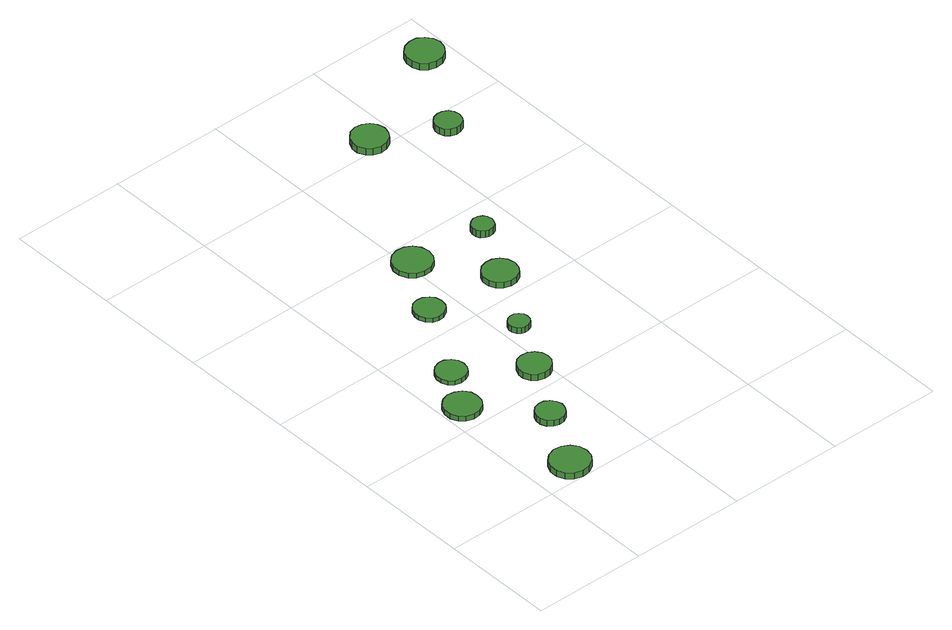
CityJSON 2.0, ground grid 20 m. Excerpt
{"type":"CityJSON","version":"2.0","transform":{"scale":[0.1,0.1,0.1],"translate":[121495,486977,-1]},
"CityObjects":{
"tree1":{"type":"SolitaryVegetationObject","attributes":{"function":"something"},"geometry":[{"type":"MultiSurface","lod":"1","boundaries":[[[0,1,2,3,4,5,6,7,8,9,10,11,12,13,14]],[[15,16,17,18,19,20,21,22,23,24,25,26,27,28,29]],[[0,29,28,1]],[[1,28,27,2]],[[2,27,26,3]],[[3,26,25,4]],[[4,25,24,5]],[[5,24,23,6]],[[6,23,22,7]],[[7,22,21,8]],[[8,21,20,9]],[[9,20,19,10]],[[10,19,18,11]],[[11,18,17,12]],[[12,17,16,13]],[[13,16,15,14]],[[14,15,29,0]]]}]},
"tree2":{"type":"SolitaryVegetationObject","attributes":{"function":"something"},"geometry":[{"type":"MultiSurface","lod":"1","boundaries":[[[30,31,32,33,34,35,36,37,38,39,40,41,42,43,44]],[[45,46,47,48,49,50,51,52,53,54,55,56,57,58,59]],[[30,59,58,31]],[[31,58,57,32]],[[32,57,56,33]],[[33,56,55,34]],[[34,55,54,35]],[[35,54,53,36]],[[36,53,52,37]],[[37,52,51,38]],[[38,51,50,39]],[[39,50,49,40]],[[40,49,48,41]],[[41,48,47,42]],[[42,47,46,43]],[[43,46,45,44]],[[44,45,59,30]]]}]},
"tree3":{"type":"SolitaryVegetationObject","attributes":{"function":"something"},"geometry":[{"type":"MultiSurface","lod":"1","boundaries":[[[60,61,62,63,64,65,66,67,68,69,70,71,72,73,74]],[[75,76,77,78,79,80,81,82,83,84,85,86,87,88,89]],[[60,89,88,61]],[[61,88,87,62]],[[62,87,86,63]],[[63,86,85,64]],[[64,85,84,65]],[[65,84,83,66]],[[66,83,82,67]],[[67,82,81,68]],[[68,81,80,69]],[[69,80,79,70]],[[70,79,78,71]],[[71,78,77,72]],[[72,77,76,73]],[[73,76,75,74]],[[74,75,89,60]]]}]},
"tree4":{"type":"SolitaryVegetationObject","attributes":{"function":"something"},"geometry":[{"type":"MultiSurface","lod":"1","boundaries":[[[90,91,92,93,94,95,96,97,98,99,100,101,102,103,104]],[[105,106,107,108,109,110,111,112,113,114,115,116,117,118,119]],[[90,119,118,91]],[[91,118,117,92]],[[92,117,116,93]],[[93,116,115,94]],[[94,115,114,95]],[[95,114,113,96]],[[96,113,112,97]],[[97,112,111,98]],[[98,111,110,99]],[[99,110,109,100]],[[100,109,108,101]],[[101,108,107,102]],[[102,107,106,103]],[[103,106,105,104]],[[104,105,119,90]]]}]},
"tree5":{"type":"SolitaryVegetationObject","attributes":{"function":"something"},"geometry":[{"type":"MultiSurface","lod":"1","boundaries":[[[120,121,122,123,124,125,126,127,128,129,130,131,132,133,134]],[[135,136,137,138,139,140,141,142,143,144,145,146,147,148,149]],[[120,149,148,121]],[[121,148,147,122]],[[122,147,146,123]],[[123,146,145,124]],[[124,145,144,125]],[[125,144,143,126]],[[126,143,142,127]],[[127,142,141,128]],[[128,141,140,129]],[[129,140,139,130]],[[130,139,138,131]],[[131,138,137,132]],[[132,137,136,133]],[[133,136,135,134]],[[134,135,149,120]]]}]},
"tree6":{"type":"SolitaryVegetationObject","attributes":{"function":"something"},"geometry":[{"type":"MultiSurface","lod":"1","boundaries":[[[150,151,152,153,154,155,156,157,158,159,160,161,162,163,164]],[[165,166,167,168,169,170,171,172,173,174,175,176,177,178,179]],[[150,179,178,151]],[[151,178,177,152]],[[152,177,176,153]],[[153,176,175,154]],[[154,175,174,155]],[[155,174,173,156]],[[156,173,172,157]],[[157,172,171,158]],[[158,171,170,159]],[[159,170,169,160]],[[160,169,168,161]],[[161,168,167,162]],[[162,167,166,163]],[[163,166,165,164]],[[164,165,179,150]]]}]},
"tree7":{"type":"SolitaryVegetationObject","attributes":{"function":"something"},"geometry":[{"type":"MultiSurface","lod":"1","boundaries":[[[180,181,182,183,184,185,186,187,188,189,190,191,192,193,194]],[[195,196,197,198,199,200,201,202,203,204,205,206,207,208,209]],[[180,209,208,181]],[[181,208,207,182]],[[182,207,206,183]],[[183,206,205,184]],[[184,205,204,185]],[[185,204,203,186]],[[186,203,202,187]],[[187,202,201,188]],[[188,201,200,189]],[[189,200,199,190]],[[190,199,198,191]],[[191,198,197,192]],[[192,197,196,193]],[[193,196,195,194]],[[194,195,209,180]]]}]},
"tree8":{"type":"SolitaryVegetationObject","attributes":{"function":"something"},"geometry":[{"type":"MultiSurface","lod":"1","boundaries":[[[210,211,212,213,214,215,216,217,218,219,220,221,222,223,224]],[[225,226,227,228,229,230,231,232,233,234,235,236,237,238,239]],[[210,239,238,211]],[[211,238,237,212]],[[212,237,236,213]],[[213,236,235,214]],[[214,235,234,215]],[[215,234,233,216]],[[216,233,232,217]],[[217,232,231,218]],[[218,231,230,219]],[[219,230,229,220]],[[220,229,228,221]],[[221,228,227,222]],[[222,227,226,223]],[[223,226,225,224]],[[224,225,239,210]]]}]},
"tree9":{"type":"SolitaryVegetationObject","attributes":{"function":"something"},"geometry":[{"type":"MultiSurface","lod":"1","boundaries":[[[240,241,242,243,244,245,246,247,248,249,250,251,252,253,254]],[[255,256,257,258,259,260,261,262,263,264,265,266,267,268,269]],[[240,269,268,241]],[[241,268,267,242]],[[242,267,266,243]],[[243,266,265,244]],[[244,265,264,245]],[[245,264,263,246]],[[246,263,262,247]],[[247,262,261,248]],[[248,261,260,249]],[[249,260,259,250]],[[250,259,258,251]],[[251,258,257,252]],[[252,257,256,253]],[[253,256,255,254]],[[254,255,269,240]]]}]},
"tree10":{"type":"SolitaryVegetationObject","attributes":{"function":"something"},"geometry":[{"type":"MultiSurface","lod":"1","boundaries":[[[270,271,272,273,274,275,276,277,278,279,280,281,282,283,284]],[[285,286,287,288,289,290,291,292,293,294,295,296,297,298,299]],[[270,299,298,271]],[[271,298,297,272]],[[272,297,296,273]],[[273,296,295,274]],[[274,295,294,275]],[[275,294,293,276]],[[276,293,292,277]],[[277,292,291,278]],[[278,291,290,279]],[[279,290,289,280]],[[280,289,288,281]],[[281,288,287,282]],[[282,287,286,283]],[[283,286,285,284]],[[284,285,299,270]]]}]},
"tree11":{"type":"SolitaryVegetationObject","attributes":{"function":"something"},"geometry":[{"type":"MultiSurface","lod":"1","boundaries":[[[300,301,302,303,304,305,306,307,308,309,310,311,312,313,314]],[[315,316,317,318,319,320,321,322,323,324,325,326,327,328,329]],[[300,329,328,301]],[[301,328,327,302]],[[302,327,326,303]],[[303,326,325,304]],[[304,325,324,305]],[[305,324,323,306]],[[306,323,322,307]],[[307,322,321,308]],[[308,321,320,309]],[[309,320,319,310]],[[310,319,318,311]],[[311,318,317,312]],[[312,317,316,313]],[[313,316,315,314]],[[314,315,329,300]]]}]},
"tree12":{"type":"SolitaryVegetationObject","attributes":{"function":"something"},"geometry":[{"type":"MultiSurface","lod":"1","boundaries":[[[330,331,332,333,334,335,336,337,338,339,340,341,342,343,344]],[[345,346,347,348,349,350,351,352,353,354,355,356,357,358,359]],[[330,359,358,331]],[[331,358,357,332]],[[332,357,356,333]],[[333,356,355,334]],[[334,355,354,335]],[[335,354,353,336]],[[336,353,352,337]],[[337,352,351,338]],[[338,351,350,339]],[[339,350,349,340]],[[340,349,348,341]],[[341,348,347,342]],[[342,347,346,343]],[[343,346,345,344]],[[344,345,359,330]]]}]},
"tree13":{"type":"SolitaryVegetationObject","attributes":{"function":"something"},"geometry":[{"type":"MultiSurface","lod":"1","boundaries":[[[360,361,362,363,364,365,366,367,368,369,370,371,372,373,374]],[[375,376,377,378,379,380,381,382,383,384,385,386,387,388,389]],[[360,389,388,361]],[[361,388,387,362]],[[362,387,386,363]],[[363,386,385,364]],[[364,385,384,365]],[[365,384,383,366]],[[366,383,382,367]],[[367,382,381,368]],[[368,381,380,369]],[[369,380,379,370]],[[370,379,378,371]],[[371,378,377,372]],[[372,377,376,373]],[[373,376,375,374]],[[374,375,389,360]]]}]}
},
"vertices":[
[101,34,18],[98,48,18],[90,59,18],[78,66,18],[64,68,18],[50,63,18],[40,54,18],[34,41,18],[34,27,18],[40,14,18],[50,5,18],[64,0,18],[78,2,18],[90,9,18],[98,20,18],[98,20,6],[90,9,6],[78,2,6],[64,0,6],[50,5,6],[40,14,6],[34,27,6],[34,41,6],[40,54,6],[50,63,6],[64,68,6],[78,66,6],[90,59,6],[98,48,6],[101,34,6],
[66,246,15],[64,258,15],[56,269,15],[45,275,15],[32,277,15],[20,273,15],[10,264,15],[5,252,15],[5,239,15],[10,227,15],[20,219,15],[32,215,15],[45,216,15],[56,222,15],[64,233,15],[64,233,6],[56,222,6],[45,216,6],[32,215,6],[20,219,6],[10,227,6],[5,239,6],[5,252,6],[10,264,6],[20,273,6],[32,277,6],[45,275,6],[56,269,6],[64,258,6],[66,246,6],
[148,143,17],[145,153,17],[139,161,17],[131,166,17],[121,167,17],[111,164,17],[103,157,17],[99,148,17],[99,138,17],[103,128,17],[111,121,17],[121,118,17],[131,119,17],[139,124,17],[145,133,17],[145,133,6],[139,124,6],[131,119,6],[121,118,6],[111,121,6],[103,128,6],[99,138,6],[99,148,6],[103,157,6],[111,164,6],[121,167,6],[131,166,6],[139,161,6],[145,153,6],[148,143,6],
[103,319,14],[101,329,14],[95,338,14],[85,344,14],[75,345,14],[64,341,14],[56,334,14],[52,324,14],[52,313,14],[56,303,14],[64,296,14],[75,293,14],[85,294,14],[95,299,14],[101,308,14],[101,308,6],[95,299,6],[85,294,6],[75,293,6],[64,296,6],[56,303,6],[52,313,6],[52,324,6],[56,334,6],[64,341,6],[75,345,6],[85,344,6],[95,338,6],[101,329,6],[103,319,6],
[208,244,18],[206,255,18],[199,264,18],[189,270,18],[177,271,18],[166,268,18],[158,260,18],[153,249,18],[153,238,18],[158,227,18],[166,220,18],[177,216,18],[189,217,18],[199,223,18],[206,232,18],[206,232,6],[199,223,6],[189,217,6],[177,216,6],[166,220,6],[158,227,6],[153,238,6],[153,249,6],[158,260,6],[166,268,6],[177,271,6],[189,270,6],[199,264,6],[206,255,6],[208,244,6],
[178,454,14],[176,465,14],[170,473,14],[160,479,14],[150,480,14],[139,477,14],[131,469,14],[127,459,14],[127,449,14],[131,439,14],[139,431,14],[150,428,14],[160,429,14],[170,435,14],[176,443,14],[176,443,6],[170,435,6],[160,429,6],[150,428,6],[139,431,6],[131,439,6],[127,449,6],[127,459,6],[131,469,6],[139,477,6],[150,480,6],[160,479,6],[170,473,6],[176,465,6],[178,454,6],
[249,337,17],[248,344,17],[243,350,17],[237,354,17],[229,354,17],[222,352,17],[217,347,17],[214,340,17],[214,333,17],[217,326,17],[222,321,17],[229,319,17],[237,320,17],[243,323,17],[248,329,17],[248,329,6],[243,323,6],[237,320,6],[229,319,6],[222,321,6],[217,326,6],[214,333,6],[214,340,6],[217,347,6],[222,352,6],[229,354,6],[237,354,6],[243,350,6],[248,344,6],[249,337,6],
[242,556,15],[239,570,15],[231,581,15],[219,588,15],[205,589,15],[192,585,15],[182,576,15],[176,563,15],[176,549,15],[182,536,15],[192,527,15],[205,523,15],[219,524,15],[231,531,15],[239,542,15],[239,542,6],[231,531,6],[219,524,6],[205,523,6],[192,527,6],[182,536,6],[176,549,6],[176,563,6],[182,576,6],[192,585,6],[205,589,6],[219,588,6],[231,581,6],[239,570,6],[242,556,6],
[320,446,17],[317,459,17],[310,469,17],[299,475,17],[287,476,17],[275,472,17],[266,464,17],[261,453,17],[261,440,17],[266,429,17],[275,421,17],[287,417,17],[299,418,17],[310,424,17],[317,434,17],[317,434,6],[310,424,6],[299,418,6],[287,417,6],[275,421,6],[266,429,6],[261,440,6],[261,453,6],[266,464,6],[275,472,6],[287,476,6],[299,475,6],[310,469,6],[317,459,6],[320,446,6],
[361,545,21],[359,553,21],[355,559,21],[348,563,21],[340,564,21],[333,561,21],[327,556,21],[324,549,21],[324,541,21],[327,534,21],[333,529,21],[340,527,21],[348,527,21],[355,531,21],[359,538,21],[359,538,8],[355,531,8],[348,527,8],[340,527,8],[333,529,8],[327,534,8],[324,541,8],[324,549,8],[327,556,8],[333,561,8],[340,564,8],[348,563,8],[355,559,8],[359,553,8],[361,545,8],
[379,812,27],[376,825,27],[369,835,27],[358,841,27],[345,843,27],[333,839,27],[324,830,27],[318,818,27],[318,806,27],[324,794,27],[333,786,27],[345,782,27],[358,783,27],[369,789,27],[376,800,27],[376,800,14],[369,789,14],[358,783,14],[345,782,14],[333,786,14],[324,794,14],[318,806,14],[318,818,14],[324,830,14],[333,839,14],[345,843,14],[358,841,14],[369,835,14],[376,825,14],[379,812,14],
[487,762,26],[485,772,26],[480,779,26],[471,784,26],[462,785,26],[453,782,26],[446,776,26],[442,767,26],[442,758,26],[446,749,26],[453,743,26],[462,740,26],[471,741,26],[480,745,26],[485,753,26],[485,753,13],[480,745,13],[471,741,13],[462,740,13],[453,743,13],[446,749,13],[442,758,13],[442,767,13],[446,776,13],[453,782,13],[462,785,13],[471,784,13],[480,779,13],[485,772,13],[487,762,13],
[586,918,20],[583,930,20],[575,941,20],[564,948,20],[551,949,20],[538,945,20],[528,936,20],[523,924,20],[523,911,20],[528,899,20],[538,890,20],[551,886,20],[564,887,20],[575,894,20],[583,905,20],[583,905,7],[575,894,7],[564,887,7],[551,886,7],[538,890,7],[528,899,7],[523,911,7],[523,924,7],[528,936,7],[538,945,7],[551,949,7],[564,948,7],[575,941,7],[583,930,7],[586,918,7]
]}
